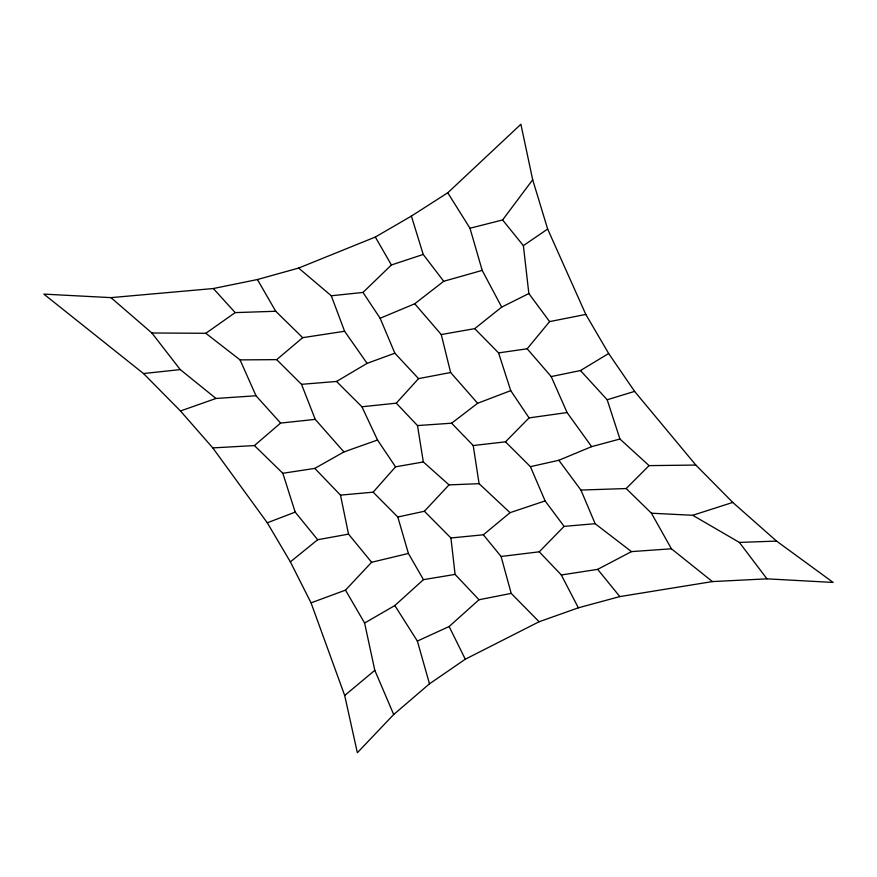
<?xml version="1.0" encoding="UTF-8"?>
<svg xmlns="http://www.w3.org/2000/svg" width="877" height="877" viewBox="0 0 877 877"><rect width="100%" height="100%" fill="white"/><g stroke="black" fill="none" stroke-linecap="round" stroke-linejoin="round"><path stroke-width="1.32" d="M447.763 192.787L469.984 228.239L502.598 219.952L532.69 179.763L520.894 124.271L447.763 192.787L411.39 216.082L375.323 237.042L298.629 268.066L257.421 279.533L213.341 288.533L110.984 297.632L43.85 294.113L143.51 373.547L180.465 410.973L212.793 447.906L267.288 522.802L290.353 561.861L311.05 602.861L344.694 695.494L357.356 752.729L393.696 714.514L429.489 683.819L465.292 659.219L539.114 621.749L578.349 607.816L619.842 596.59L712.398 581.583L766.958 578.842L833.15 582.438L776.551 541.087L732.777 502.422L695.845 465.062L634.586 391.383L608.671 353.519L585.814 314.426L547.654 229.029L532.69 179.763M298.629 268.066L331.287 295.768L363.001 292.436L380.136 318.263L414.755 303.771L441.263 334.543L474.709 328.645L498.575 352.894L527.187 348.794L549.594 321.596L585.814 314.426M212.793 447.906L254.418 445.571L282.832 473.284L314.799 468.395L340.495 495.121L373.142 492.172L395.538 466.838L423.328 461.96L449.035 484.882L479.083 483.676L510.041 512.672L545.11 500.91L564.086 526.375L595.143 523.701L631.473 551.611L671.42 548.783L712.398 581.583M110.984 297.632L151.864 332.986L205.81 333.293L240.057 359.888L276.693 359.647L301.513 384.323L336.549 381.462L361.916 406.764L396.283 403.168L418.548 378.623L450.625 372.506L477.625 403.277L510.732 390.638L529.061 417.901L567.079 412.552L591.646 446.634L619.94 439.026L649.079 465.621L695.845 465.062M373.142 492.172L397.807 517.013L424.391 511.258L449.035 484.882M311.05 602.861L345.494 590.133L371.618 562.267L408.408 553.464L423.459 579.642L455.086 574.413L478.995 599.747L511.203 593.4L539.114 621.749M424.391 511.258L450.921 537.974L483.37 534.795L501.085 556.467L539.256 551.819L564.086 526.375M396.283 403.168L417.496 425.564L451.622 423.207L473.218 445.527L505.481 441.833L529.061 417.901M505.481 441.833L530.421 466.663L558.835 460.282L580.925 490.057L626.178 488.544L649.079 465.621M363.001 292.436L391.416 264.975L423.218 254.451L443.718 281.276L482.197 270.401L501.699 307.114L474.709 328.645M393.696 714.514L374.808 670.324L364.613 623.043L394.836 605.547L423.459 579.642M429.489 683.819L417.364 641.065L449.134 626.529L478.995 599.747M254.418 445.571L280.596 423.076L315.238 419.381L343.916 451.94L377.516 440.024L395.538 466.838M276.693 359.647L302.686 337.667L344.595 331.254L367.101 363.352L394.858 353.201L418.548 378.623M344.694 695.494L374.808 670.324M483.37 534.795L510.041 512.672M290.353 561.861L317.682 539.728L348.531 534.126L371.618 562.267M414.755 303.771L443.718 281.276M451.622 423.207L477.625 403.277M205.81 333.293L235.189 312.607L275.729 311.269L302.686 337.667M549.594 321.596L528.853 293.543L523.383 245.648L547.654 229.029M527.187 348.794L551.205 376.573L580.464 370.554L608.671 353.519M336.549 381.462L367.101 363.352M314.799 468.395L343.916 451.94M539.256 551.819L561.324 574.972L597.665 569.37L631.473 551.611M501.699 307.114L528.853 293.543M558.835 460.282L591.646 446.634M267.288 522.802L295.187 512.113L317.682 539.728M180.465 410.973L215.994 398.465L256.007 395.757L280.596 423.076M626.178 488.544L651.436 513.209L692.709 515.292L732.777 502.422M580.464 370.554L607.191 399.769L634.586 391.383M143.51 373.547L180.256 369.59L215.994 398.465M692.709 515.292L739.377 542.414L776.551 541.087M213.341 288.533L235.189 312.607M597.665 569.37L619.842 596.59M502.598 219.952L523.383 245.648M151.864 332.986L180.256 369.59M739.377 542.414L766.958 578.842M394.836 605.547L417.364 641.065M345.494 590.133L364.613 623.043M375.323 237.042L391.416 264.975M257.421 279.533L275.729 311.269M651.436 513.209L671.42 548.783M561.324 574.972L578.349 607.816M449.134 626.529L465.292 659.219M361.916 406.764L377.516 440.024M240.057 359.888L256.007 395.757M551.205 376.573L567.079 412.552M530.421 466.663L545.11 500.91M580.925 490.057L595.143 523.701M380.136 318.263L394.858 353.201M301.513 384.323L315.238 419.381M331.287 295.768L344.595 331.254M607.191 399.769L619.94 439.026M498.575 352.894L510.732 390.638M282.832 473.284L295.187 512.113M411.39 216.082L423.218 254.451M469.984 228.239L482.197 270.401M397.807 517.013L408.408 553.464M501.085 556.467L511.203 593.4M441.263 334.543L450.625 372.506M340.495 495.121L348.531 534.126M417.496 425.564L423.328 461.96M473.218 445.527L479.083 483.676M450.921 537.974L455.086 574.413"/></g></svg>
